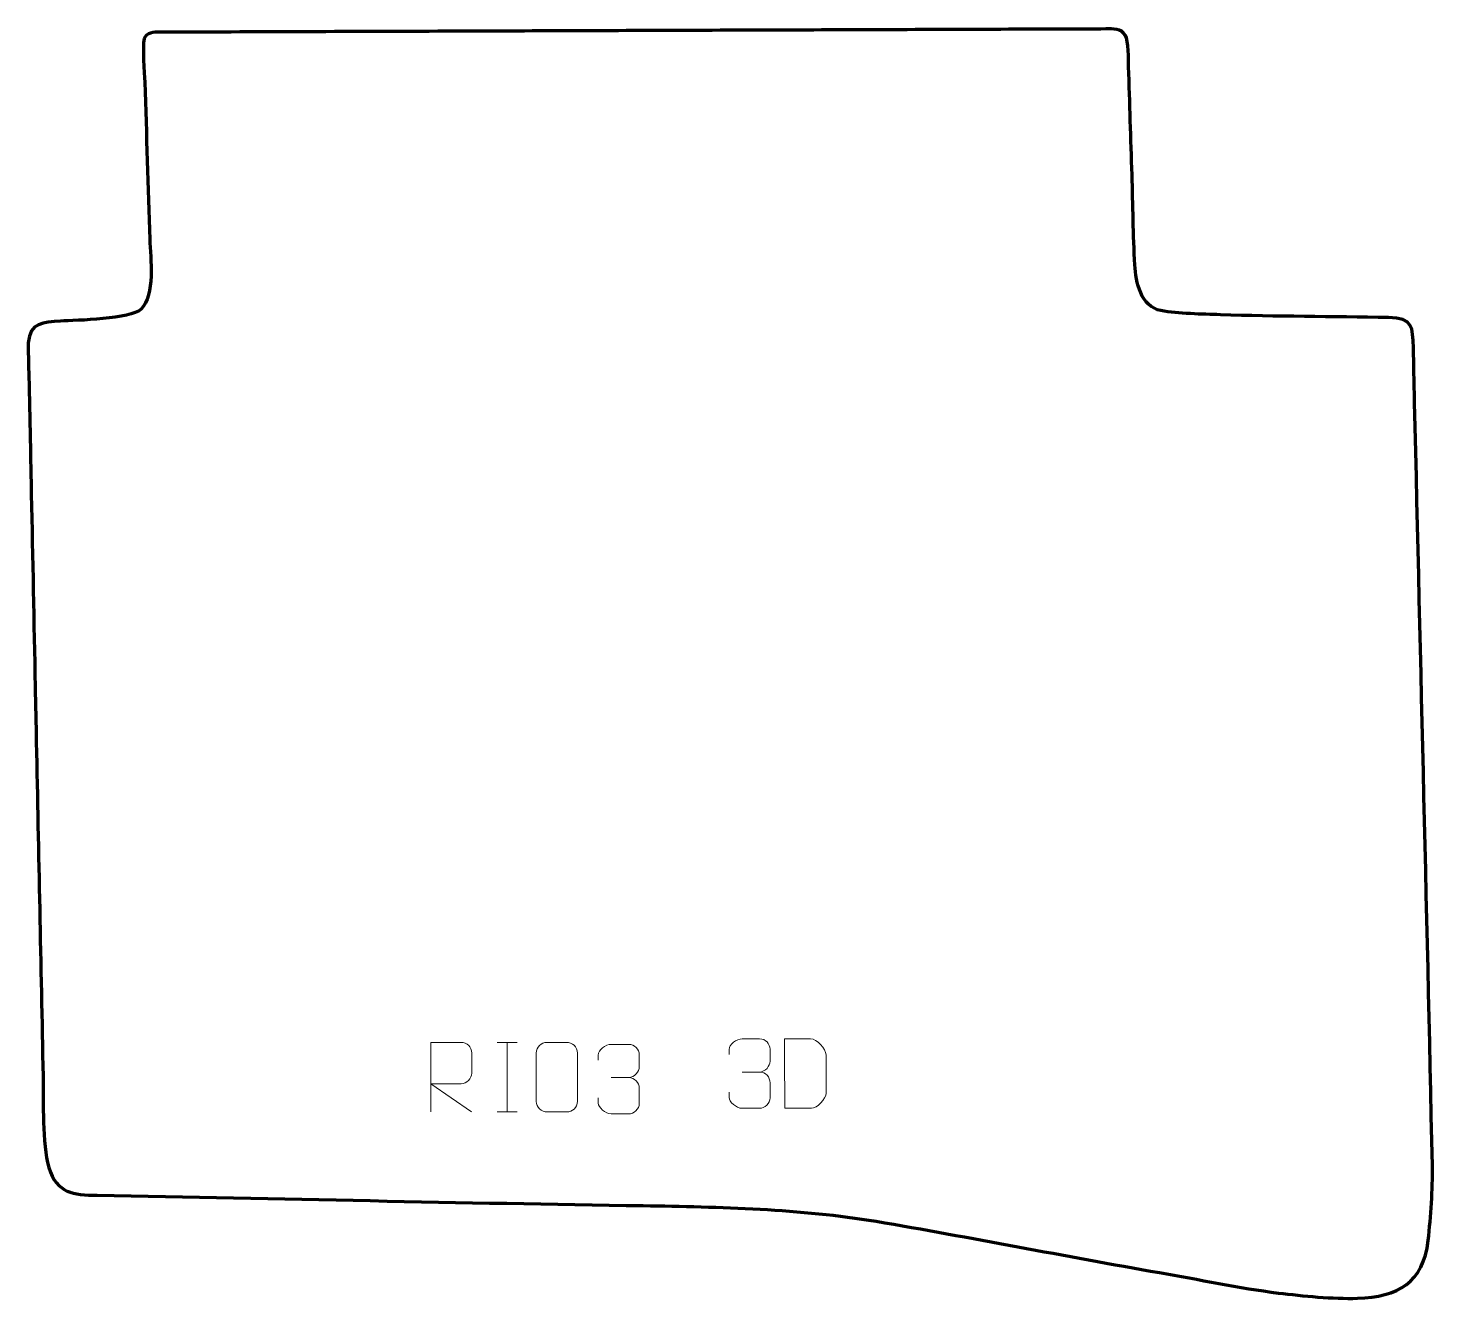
# Model space of a CAD drawing. Header units: millimetres. Extents: x -264 to 241, y -168 to 289.
import ezdxf

# ---------------------------------------------------------------- set-up
doc = ezdxf.new("R2010")
doc.units = ezdxf.units.MM
doc.header["$MEASUREMENT"] = 0
doc.layers.add('layer 1', color=7, linetype='Continuous')
doc.layers.add('layer 2', color=7, linetype='Continuous')

msp = doc.modelspace()

# ---------------------------------------------------------------- linework, layer by layer
at = {"layer": 'layer 1', "color": 250, "lineweight": 9}
for points, knots in [([(-119.1473, -100.4086), (-119.1473, -100.4086), (-119.1473, -75.4551), (-119.1473, -75.4551), (-119.1473, -75.4551), (-115.5525, -75.4551), (-111.957, -75.4551), (-108.3618, -75.4551), (-108.3618, -75.4551), (-106.0365, -75.4928), (-104.4792, -76.9828), (-104.4833, -79.3492), (-104.4833, -79.3492), (-104.4837, -81.3847), (-104.4837, -84.4441), (-104.4833, -86.4801), (-104.4833, -86.4801), (-104.4898, -88.3556), (-106.3021, -90.2974), (-108.3116, -90.3165), (-108.3116, -90.3165), (-108.3116, -90.3165), (-119.1473, -90.3165), (-119.1473, -90.3165), (-119.1473, -90.3165), (-119.1473, -90.3165), (-104.4926, -100.4086), (-104.4926, -100.4086)], [0, 0, 0, 0, 0.125, 0.125, 0.125, 0.125, 0.25, 0.25, 0.25, 0.25, 0.375, 0.375, 0.375, 0.375, 0.5, 0.5, 0.5, 0.5, 0.625, 0.625, 0.625, 0.625, 0.75, 0.75, 0.75, 0.75, 1, 1, 1, 1]), ([(-77.4079, -75.4593), (-75.0822, -75.4593), (-72.7561, -75.4593), (-70.43, -75.4593), (-70.43, -75.4593), (-68.4834, -75.4237), (-66.492, -76.9153), (-66.4653, -79.3529), (-66.4653, -79.3529), (-66.4657, -85.0998), (-66.4657, -90.8471), (-66.4653, -96.5948), (-66.4653, -96.5948), (-66.6051, -98.9182), (-68.2823, -100.3978), (-70.43, -100.4086), (-70.43, -100.4086), (-72.7619, -100.4082), (-75.0938, -100.4082), (-77.4253, -100.4086), (-77.4253, -100.4086), (-79.3503, -100.514), (-81.3224, -98.6295), (-81.3112, -96.6122), (-81.3112, -96.6122), (-81.3109, -90.8421), (-81.3109, -85.0724), (-81.3112, -79.3031), (-81.3112, -79.3031), (-81.307, -77.165), (-79.5603, -75.4458), (-77.4079, -75.4593)], [0, 0, 0, 0, 0.11111111, 0.11111111, 0.11111111, 0.11111111, 0.22222222, 0.22222222, 0.22222222, 0.22222222, 0.33333333, 0.33333333, 0.33333333, 0.33333333, 0.44444444, 0.44444444, 0.44444444, 0.44444444, 0.55555556, 0.55555556, 0.55555556, 0.55555556, 0.66666667, 0.66666667, 0.66666667, 0.66666667, 0.77777778, 0.77777778, 0.77777778, 0.77777778, 1, 1, 1, 1]), ([(-12.0548, -79.8433), (-12.0548, -79.8433), (-12.0548, -77.9861), (-12.0548, -77.9861), (-12.0548, -77.9861), (-12.0691, -76.2442), (-9.4046, -74.1261), (-7.3455, -74.1488), (-7.3455, -74.1488), (-5.2814, -74.1488), (-3.2174, -74.1488), (-1.1537, -74.1488), (-1.1537, -74.1488), (1.0408, -74.14), (2.6391, -75.9868), (2.6835, -77.8989), (2.6835, -77.8989), (2.6831, -79.334), (2.6831, -80.7691), (2.6835, -82.2046), (2.6835, -82.2046), (2.6349, -83.8581), (1.0323, -86.0881), (-1.166, -86.0781), (-1.166, -86.0781), (1.0377, -86.0893), (2.6457, -87.8925), (2.6997, -89.952), (2.6997, -89.952), (2.6993, -91.7367), (2.6993, -93.5214), (2.6997, -95.3065), (2.6997, -95.3065), (2.7098, -97.3679), (0.6549, -99.131), (-1.166, -99.1229), (-1.166, -99.1229), (-3.2313, -99.1226), (-5.2965, -99.1226), (-7.3621, -99.1229), (-7.3621, -99.1229), (-9.5307, -99.1114), (-12.0617, -96.7112), (-12.0803, -95.2494), (-12.0803, -95.2494), (-12.0803, -95.2494), (-12.0803, -93.3408), (-12.0803, -93.3408)], [0, 0, 0, 0, 0.07692308, 0.07692308, 0.07692308, 0.07692308, 0.15384615, 0.15384615, 0.15384615, 0.15384615, 0.23076923, 0.23076923, 0.23076923, 0.23076923, 0.30769231, 0.30769231, 0.30769231, 0.30769231, 0.38461538, 0.38461538, 0.38461538, 0.38461538, 0.46153846, 0.46153846, 0.46153846, 0.46153846, 0.53846154, 0.53846154, 0.53846154, 0.53846154, 0.61538462, 0.61538462, 0.61538462, 0.61538462, 0.69230769, 0.69230769, 0.69230769, 0.69230769, 0.76923077, 0.76923077, 0.76923077, 0.76923077, 0.84615385, 0.84615385, 0.84615385, 0.84615385, 1, 1, 1, 1]), ([(7.9174, -99.0844), (10.2492, -99.084), (15.1994, -99.108), (17.5309, -99.1083), (17.5309, -99.1083), (19.4559, -99.2137), (22.7745, -95.6721), (22.7633, -93.6548), (22.7633, -93.6548), (22.7629, -87.8847), (22.7629, -85.715), (22.7633, -79.9457), (22.7633, -79.9457), (22.759, -77.8076), (19.3845, -74.1475), (17.2321, -74.161), (17.2321, -74.161), (14.9064, -74.161), (10.1821, -74.161), (7.856, -74.161), (7.856, -74.161), (7.8564, -79.9079), (7.9177, -93.3371), (7.9174, -99.0844)], [0, 0, 0, 0, 0.14285714, 0.14285714, 0.14285714, 0.14285714, 0.28571429, 0.28571429, 0.28571429, 0.28571429, 0.42857143, 0.42857143, 0.42857143, 0.42857143, 0.57142857, 0.57142857, 0.57142857, 0.57142857, 0.71428571, 0.71428571, 0.71428571, 0.71428571, 1, 1, 1, 1]), ([(-59.0548, -81.8433), (-59.0548, -81.8433), (-59.0548, -79.9861), (-59.0548, -79.9861), (-59.0548, -79.9861), (-59.0691, -78.2442), (-56.4046, -76.1261), (-54.3455, -76.1488), (-54.3455, -76.1488), (-52.2814, -76.1488), (-50.2174, -76.1488), (-48.1537, -76.1488), (-48.1537, -76.1488), (-45.9592, -76.14), (-44.3609, -77.9868), (-44.3165, -79.8989), (-44.3165, -79.8989), (-44.3169, -81.334), (-44.3169, -82.7691), (-44.3165, -84.2046), (-44.3165, -84.2046), (-44.3651, -85.8581), (-45.9677, -88.0881), (-48.166, -88.0781), (-48.166, -88.0781), (-45.9623, -88.0893), (-44.3543, -89.8925), (-44.3003, -91.952), (-44.3003, -91.952), (-44.3007, -93.7367), (-44.3007, -95.5214), (-44.3003, -97.3065), (-44.3003, -97.3065), (-44.2902, -99.3679), (-46.3451, -101.131), (-48.166, -101.1229), (-48.166, -101.1229), (-50.2313, -101.1226), (-52.2965, -101.1226), (-54.3621, -101.1229), (-54.3621, -101.1229), (-56.5307, -101.1114), (-59.0617, -98.7112), (-59.0803, -97.2494), (-59.0803, -97.2494), (-59.0803, -97.2494), (-59.0803, -95.3408), (-59.0803, -95.3408)], [0, 0, 0, 0, 0.07692308, 0.07692308, 0.07692308, 0.07692308, 0.15384615, 0.15384615, 0.15384615, 0.15384615, 0.23076923, 0.23076923, 0.23076923, 0.23076923, 0.30769231, 0.30769231, 0.30769231, 0.30769231, 0.38461538, 0.38461538, 0.38461538, 0.38461538, 0.46153846, 0.46153846, 0.46153846, 0.46153846, 0.53846154, 0.53846154, 0.53846154, 0.53846154, 0.61538462, 0.61538462, 0.61538462, 0.61538462, 0.69230769, 0.69230769, 0.69230769, 0.69230769, 0.76923077, 0.76923077, 0.76923077, 0.76923077, 0.84615385, 0.84615385, 0.84615385, 0.84615385, 1, 1, 1, 1])]:
    msp.add_open_spline(points, degree=3, knots=knots, dxfattribs=at)
for points in [[(-95.3387, -75.4764), (-95.3387, -75.4764), (-88.1706, -75.4764), (-88.1706, -75.4764)], [(-91.7547, -75.4764), (-91.7547, -75.4764), (-91.7547, -100.4299), (-91.7547, -100.4299)], [(-54.3451, -88.0885), (-54.3451, -88.0885), (-48.1487, -88.0885), (-48.1487, -88.0885)], [(-7.3451, -86.0885), (-7.3451, -86.0885), (-1.1487, -86.0885), (-1.1487, -86.0885)], [(-95.3387, -100.4299), (-95.3387, -100.4299), (-88.1706, -100.4299), (-88.1706, -100.4299)]]:
    msp.add_open_spline(points, degree=3, dxfattribs=at)
at = {"layer": 'layer 2', "color": 22, "lineweight": 158}
msp.add_open_spline([(-222.0776, 284.8883), (-221.3538, 287.3157), (-218.5862, 287.3626), (-216.4101, 287.3735), (-216.4101, 287.3735), (-211.7825, 287.3969), (-207.1073, 287.3267), (-202.4607, 287.3459), (-202.4607, 287.3459), (-199.6286, 287.3577), (-196.7966, 287.3706), (-193.9646, 287.3806), (-193.9646, 287.3806), (-177.475, 287.4377), (-160.9855, 287.4948), (-144.4959, 287.5519), (-144.4959, 287.5519), (-128.0063, 287.609), (-111.5168, 287.6661), (-95.0272, 287.7232), (-95.0272, 287.7232), (-91.8626, 287.7342), (-88.6979, 287.7451), (-85.5333, 287.7561), (-85.5333, 287.7561), (-55.5523, 287.8599), (-25.5712, 287.9637), (4.4098, 288.0676), (4.4098, 288.0676), (34.2242, 288.1708), (64.0386, 288.274), (93.8531, 288.3773), (93.8531, 288.3773), (103.6263, 288.4111), (113.5019, 288.3462), (123.2621, 288.4892), (123.2621, 288.4892), (126.062, 288.5302), (128.4205, 288.8019), (130.2914, 286.1487), (130.2914, 286.1487), (131.4295, 284.5347), (131.3291, 277.2067), (131.401, 274.9154), (131.401, 274.9154), (131.8073, 261.9625), (132.2137, 249.0096), (132.62, 236.0567), (132.62, 236.0567), (132.9512, 225.3276), (133.0285, 214.4303), (133.6365, 203.7306), (133.6365, 203.7306), (134.026, 197.5809), (135.7713, 188.6831), (142.9997, 187.3363), (142.9997, 187.3363), (149.2636, 186.2216), (157.8611, 186.0626), (164.3559, 185.8522), (164.3559, 185.8522), (184.4971, 185.2162), (204.597, 185.2159), (224.7319, 184.8286), (224.7319, 184.8286), (233.583, 184.6584), (233.3481, 181.5228), (233.6625, 173.9271), (233.6625, 173.9271), (233.8117, 170.3205), (233.8042, 166.7193), (233.8808, 163.1124), (233.8808, 163.1124), (236.0596, 68.8602), (238.4741, -25.3867), (240.4716, -119.6429), (240.4716, -119.6429), (240.6568, -128.3797), (239.8861, -137.8748), (239.0104, -146.5888), (239.0104, -146.5888), (237.0953, -161.8832), (228.2045, -166.7843), (213.558, -167.3343), (213.558, -167.3343), (204.6385, -167.5622), (194.1105, -166.5206), (185.2053, -165.443), (185.2053, -165.443), (171.0197, -163.6547), (156.5712, -160.5567), (142.4291, -158.0984), (142.4291, -158.0984), (108.4878, -152.1836), (74.6545, -145.4586), (40.7049, -139.6853), (40.7049, -139.6853), (13.8324, -135.2144), (-15.606, -134.4686), (-42.8798, -134.0651), (-42.8798, -134.0651), (-108.2517, -133.0837), (-173.6104, -131.5331), (-238.9776, -130.3258), (-238.9776, -130.3258), (-247.6073, -130.2186), (-253.3564, -129.7404), (-256.3195, -120.3441), (-256.3195, -120.3441), (-258.8507, -111.3547), (-258.1943, -97.244), (-258.3873, -87.5818), (-258.3873, -87.5818), (-259.1857, -47.6113), (-260.0079, -7.6411), (-260.8123, 32.3294), (-260.8123, 32.3294), (-260.9463, 38.9909), (-261.0804, 45.6525), (-261.2144, 52.314), (-261.2144, 52.314), (-261.6769, 75.2964), (-262.1394, 98.2787), (-262.6019, 121.2611), (-262.6019, 121.2611), (-262.6689, 124.5918), (-262.7359, 127.9226), (-262.803, 131.2534), (-262.803, 131.2534), (-263.0041, 141.2457), (-263.2051, 151.238), (-263.4062, 161.2304), (-263.4062, 161.2304), (-263.5036, 165.9855), (-263.7604, 171.0763), (-263.7172, 175.7881), (-263.7172, 175.7881), (-263.071, 183.0855), (-258.3919, 183.1949), (-252.1598, 183.5678), (-252.1598, 183.5678), (-246.3704, 183.8579), (-226.9241, 184.2667), (-223.1874, 187.8242), (-223.1874, 187.8242), (-218.0415, 193.076), (-219.8548, 205.9921), (-220.0803, 212.924), (-220.0803, 212.924), (-220.692, 231.7261), (-221.2194, 250.557), (-221.9029, 269.3532), (-221.9029, 269.3532), (-222.0276, 272.7831), (-222.7388, 282.1273), (-222.0776, 284.8883)], degree=3, knots=[0, 0, 0, 0, 0.025, 0.025, 0.025, 0.025, 0.05, 0.05, 0.05, 0.05, 0.075, 0.075, 0.075, 0.075, 0.1, 0.1, 0.1, 0.1, 0.125, 0.125, 0.125, 0.125, 0.15, 0.15, 0.15, 0.15, 0.175, 0.175, 0.175, 0.175, 0.2, 0.2, 0.2, 0.2, 0.225, 0.225, 0.225, 0.225, 0.25, 0.25, 0.25, 0.25, 0.275, 0.275, 0.275, 0.275, 0.3, 0.3, 0.3, 0.3, 0.325, 0.325, 0.325, 0.325, 0.35, 0.35, 0.35, 0.35, 0.375, 0.375, 0.375, 0.375, 0.4, 0.4, 0.4, 0.4, 0.425, 0.425, 0.425, 0.425, 0.45, 0.45, 0.45, 0.45, 0.475, 0.475, 0.475, 0.475, 0.5, 0.5, 0.5, 0.5, 0.525, 0.525, 0.525, 0.525, 0.55, 0.55, 0.55, 0.55, 0.575, 0.575, 0.575, 0.575, 0.6, 0.6, 0.6, 0.6, 0.625, 0.625, 0.625, 0.625, 0.65, 0.65, 0.65, 0.65, 0.675, 0.675, 0.675, 0.675, 0.7, 0.7, 0.7, 0.7, 0.725, 0.725, 0.725, 0.725, 0.75, 0.75, 0.75, 0.75, 0.775, 0.775, 0.775, 0.775, 0.8, 0.8, 0.8, 0.8, 0.825, 0.825, 0.825, 0.825, 0.85, 0.85, 0.85, 0.85, 0.875, 0.875, 0.875, 0.875, 0.9, 0.9, 0.9, 0.9, 0.925, 0.925, 0.925, 0.925, 0.95, 0.95, 0.95, 0.95, 1, 1, 1, 1], dxfattribs=at)

doc.saveas('drawing.dxf')
